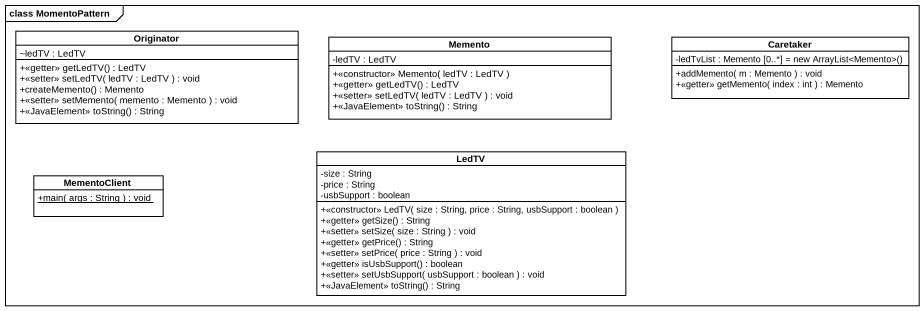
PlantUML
@startuml
mainframe class MomentoPattern
hide circle
hide empty members
skinparam classAttributeIconSize 0
class Originator {
  ~ledTV : LedTV
  +<<getter>> getLedTV() : LedTV
  +<<setter>> setLedTV( ledTV : LedTV ) : void
  +createMemento() : Memento
  +<<setter>> setMemento( memento : Memento ) : void
  +<<JavaElement>> toString() : String
}
class Memento {
  -ledTV : LedTV
  +<<constructor>> Memento( ledTV : LedTV )
  +<<getter>> getLedTV() : LedTV
  +<<setter>> setLedTV( ledTV : LedTV ) : void
  +<<JavaElement>> toString() : String
}
class Caretaker {
  {field} -ledTvList : Memento [0..*] = new ArrayList<Memento>()
  +addMemento( m : Memento ) : void
  +<<getter>> getMemento( index : int ) : Memento
}
class LedTV {
  -size : String
  -price : String
  -usbSupport : boolean
  +<<constructor>> LedTV( size : String, price : String, usbSupport : boolean )
  +<<getter>> getSize() : String
  +<<setter>> setSize( size : String ) : void
  +<<getter>> getPrice() : String
  +<<setter>> setPrice( price : String ) : void
  +<<getter>> isUsbSupport() : boolean
  +<<setter>> setUsbSupport( usbSupport : boolean ) : void
  +<<JavaElement>> toString() : String
}
class MementoClient {
  {static} +main( args : String ) : void
}
@enduml
